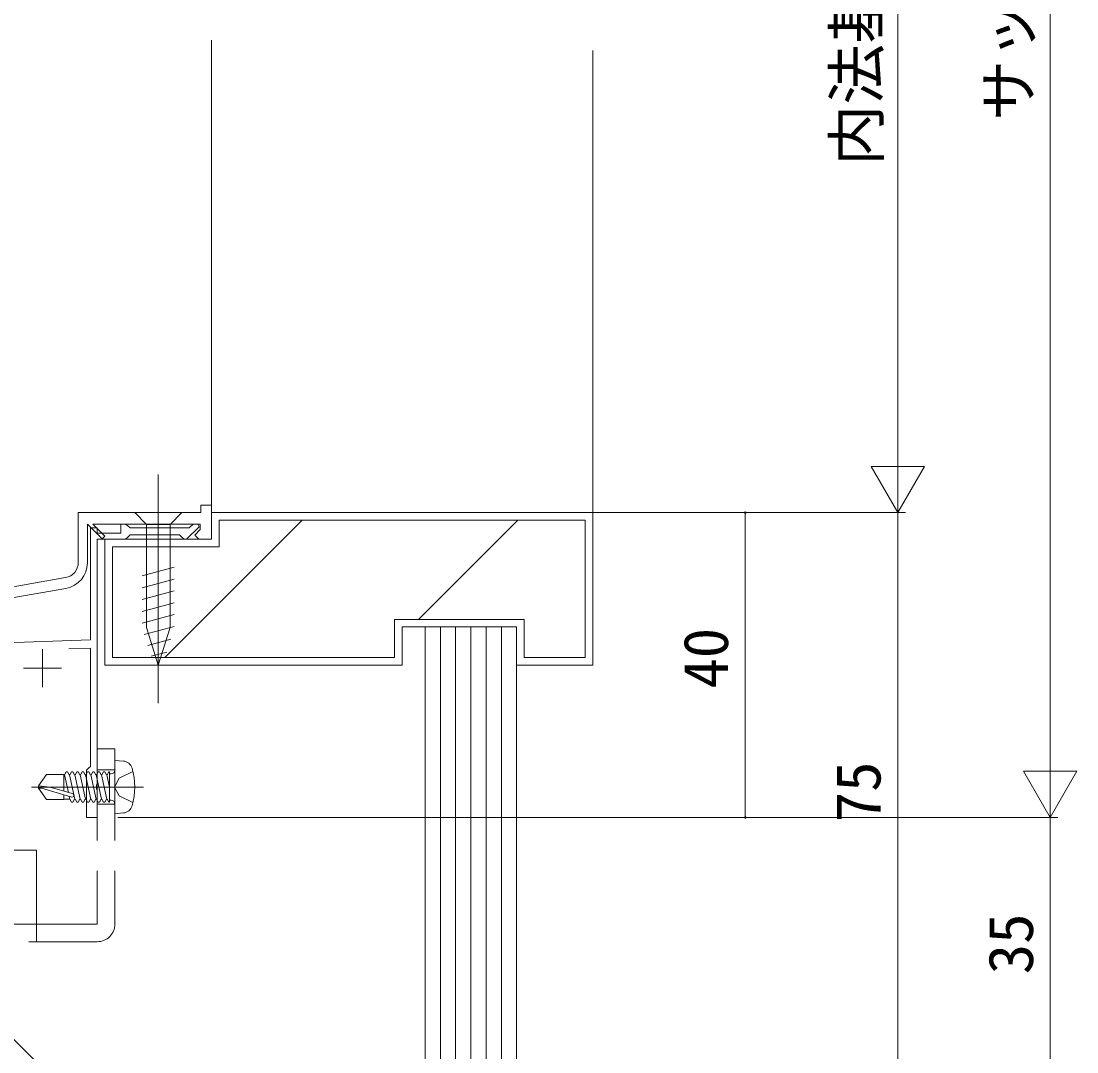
# Model space of a CAD drawing. Units: millimetres, scale not verified. Extents: x -1188 to -198, y -840 to 760.
# Drawn here: x -882 to -743.5, y 197.2 to 332.5 of the extents above; entities that cross this region are included whole.
import ezdxf
from ezdxf.enums import TextEntityAlignment as Align

# ---------------------------------------------------------------- set-up
doc = ezdxf.new("R2010")
doc.units = ezdxf.units.MM
doc.header["$LTSCALE"] = 4
doc.linetypes.add('CHAIN2', pattern=[12, 9, -1, 1, -1])
doc.linetypes.add('DASHED3', pattern=[4, 3, -1])
for name, color, linetype, lineweight in [('0-3_YKK_11', 7, 'Continuous', 9), ('0-4_YKK_12', 2, 'Continuous', 9), ('0-5_YSS_K', 3, 'Continuous', 9), ('0-6_YKK_13', 4, 'Continuous', 9), ('0-7_YKK_D', 6, 'Continuous', 9)]:
    doc.layers.add(name, color=color, linetype=linetype, lineweight=lineweight)
doc.styles.add('ＭＳ ゴシック', font='')
doc.styles.get('ＭＳ ゴシック').set_extended_font_data('MS Gothic')

msp = doc.modelspace()

# ---------------------------------------------------------------- linework, layer by layer
at = {"layer": '0-3_YKK_11'}
for p, q in [((-858.4, 269), (-857, 269)), ((-858.4, 268), (-858.4, 269)), ((-857, 269), (-857, 264.501)), ((-874.5, 268), (-858.4, 268)), ((-874.5, 261.449), (-874.5, 268)), ((-873.3, 266.5), (-873.3, 261.413)), ((-871.373, 264.573), (-873.3, 266.5)), ((-872.9, 266), (-872, 266)), ((-872.9, 251.317), (-872.9, 266)), ((-872.593, 266.5), (-871.02, 264.927)), ((-858.5, 266.5), (-872.593, 266.5)), ((-872, 266), (-872, 265.3)), ((-868.9, 266.5), (-868.292, 266.5)), ((-868.9, 265.3), (-868.9, 266.5)), ((-868.292, 266.5), (-867.996, 266.25)), ((-867.996, 266.25), (-867.7, 266)), ((-867.7, 266), (-859.949, 266)), ((-858.659, 266.159), (-860.317, 264.5)), ((-859.949, 266), (-859.448, 266.5)), ((-859.448, 266.5), (-858.8, 266.5)), ((-858.8, 266.5), (-858.659, 266.159)), ((-858.5, 265.776), (-858.5, 266.5)), ((-872, 265.3), (-868.9, 265.3)), ((-871.02, 264.927), (-871.373, 264.573)), ((-868, 264.8), (-868.3, 264.5)), ((-867.7, 265.1), (-868, 264.8)), ((-861.2, 265.1), (-867.7, 265.1)), ((-860.9, 264.8), (-861.2, 265.1)), ((-860.6, 264.5), (-860.9, 264.8)), ((-859.224, 265.051), (-858.5, 265.776)), ((-858.674, 264.501), (-859.224, 265.051)), ((-872, 264.5), (-872, 232.458)), ((-868.3, 264.5), (-872, 264.5)), ((-860.317, 264.5), (-860.6, 264.5)), ((-857, 264.501), (-858.674, 264.501)), ((-894.246, 256.289), (-876.153, 259.479)), ((-876.11, 258.065), (-884.7, 256.55)), ((-884.038, 250.928), (-872.9, 251.317)), ((-872.9, 250.214), (-875.725, 250.116)), ((-872.9, 234.7), (-872.9, 250.214)), ((-873.4, 234.2), (-873.1, 234.5)), ((-873.4, 228), (-873.4, 234.2)), ((-873.1, 234.5), (-872.9, 234.7)), ((-872, 232.458), (-872.12, 232.275)), ((-872.12, 232.275), (-872.12, 231.725)), ((-872.12, 231.725), (-872, 231.542)), ((-872, 231.542), (-872, 228)), ((-872, 228), (-873.4, 228))]:
    msp.add_line(p, q, dxfattribs=at)
at = {"layer": '0-3_YKK_11', "color": 2}
for p, q in [((-879.2, 250.1), (-879.2, 245.1)), ((-881.7, 247.6), (-876.7, 247.6))]:
    msp.add_line(p, q, dxfattribs=at)
at = {"layer": '0-3_YKK_11'}
for centre, radius in [((-876.5, 261.449), 2), ((-876.7, 261.413), 3.4)]:
    msp.add_arc(centre, radius, 280, 359.99998, dxfattribs=at)
at = {"layer": '0-4_YKK_12'}
msp.add_line((-857, 330), (-857, 268), dxfattribs=at)
at = {"layer": '0-5_YSS_K'}
for p, q in [((-807, 267.501), (-807, 328.65)), ((-857, 268), (-857, 264.501)), ((-857, 268), (-807, 268)), ((-807, 268), (-807, 248)), ((-863.137, 249), (-845.137, 267)), ((-856, 263.501), (-856, 267)), ((-808, 267), (-856, 267)), ((-829.853, 254), (-816.853, 267)), ((-808, 249), (-808, 267)), ((-871, 264.501), (-871, 248)), ((-871, 264.501), (-857, 264.501)), ((-870, 249), (-870, 263.501)), ((-856, 263.501), (-870, 263.501)), ((-833, 254), (-833, 249)), ((-816, 254), (-833, 254)), ((-816, 254), (-816, 249)), ((-832, 253), (-832, 248)), ((-829, 253), (-829, 103.935)), ((-827, 253), (-827, 103.935)), ((-825, 253), (-825, 103.935)), ((-823, 253), (-823, 103.935)), ((-821, 253), (-821, 103.935)), ((-819, 253), (-819, 103.935)), ((-817, 253), (-817, 248)), ((-817, 253), (-817, 103.935)), ((-871, 248), (-832, 248)), ((-871, 248), (-832, 248)), ((-870, 249), (-833, 249)), ((-870, 249), (-833, 249)), ((-817, 248), (-807, 248)), ((-816, 249), (-808, 249)), ((-900.1, 216), (-873.369, 189.269))]:
    msp.add_line(p, q, dxfattribs=at)
msp.add_lwpolyline([(-829, 253), (-817, 253), (-832, 253)], dxfattribs=at)
at = {"layer": '0-6_YKK_13', "linetype": 'CHAIN2'}
for p, q in [((-864, 273), (-864, 243)), ((-865.947, 231.999), (-880.63, 231.999))]:
    msp.add_line(p, q, dxfattribs=at)
at = {"layer": '0-6_YKK_13'}
for p, q in [((-867.1, 268), (-865.55, 266.45)), ((-860.9, 268), (-867.1, 268)), ((-860.9, 268), (-862.45, 266.45)), ((-862.45, 266.45), (-865.55, 266.45)), ((-865.55, 266.45), (-865.55, 252.916)), ((-862.45, 252.916), (-862.45, 266.45)), ((-866.1, 259.706), (-861.9, 260.831)), ((-866.1, 258.153), (-861.9, 259.279)), ((-866.1, 256.6), (-861.9, 257.726)), ((-866.1, 255.047), (-861.9, 256.173)), ((-866.1, 253.494), (-861.9, 254.62)), ((-865.841, 252.011), (-861.9, 253.067)), ((-864, 248), (-865.55, 252.916)), ((-864, 248), (-862.45, 252.916)), ((-865.39, 250.579), (-862.354, 251.392)), ((-864.938, 249.147), (-862.889, 249.696)), ((-869.7, 235.499), (-868.581, 235.401)), ((-869.7, 228.499), (-869.7, 235.499)), ((-878.688, 233.649), (-879.7, 232.149)), ((-876.4, 233.649), (-878.688, 233.649)), ((-876.4, 231.467), (-876.4, 233.649)), ((-876.394, 233.599), (-876.306, 233.599)), ((-876.087, 233.978), (-876.306, 233.599)), ((-875.801, 231.29), (-876.306, 233.599)), ((-875.913, 233.978), (-876.087, 233.978)), ((-875.913, 233.978), (-875.694, 233.599)), ((-875.694, 233.599), (-875.606, 233.599)), ((-875.65, 233.599), (-874.95, 230.399)), ((-875.387, 233.978), (-875.606, 233.599)), ((-875.213, 233.978), (-875.387, 233.978)), ((-875.213, 233.978), (-874.994, 233.599)), ((-874.994, 233.599), (-874.906, 233.599)), ((-874.95, 233.599), (-874.25, 230.399)), ((-874.687, 233.978), (-874.906, 233.599)), ((-874.513, 233.978), (-874.687, 233.978)), ((-874.513, 233.978), (-874.294, 233.599)), ((-874.294, 233.599), (-874.206, 233.599)), ((-874.25, 233.599), (-873.55, 230.399)), ((-873.987, 233.978), (-874.206, 233.599)), ((-873.813, 233.978), (-873.987, 233.978)), ((-873.813, 233.978), (-873.594, 233.599)), ((-873.594, 233.599), (-873.506, 233.599)), ((-873.55, 233.599), (-872.85, 230.399)), ((-873.287, 233.978), (-873.506, 233.599)), ((-873.113, 233.978), (-873.287, 233.978)), ((-873.113, 233.978), (-872.894, 233.599)), ((-872.894, 233.599), (-872.806, 233.599)), ((-872.85, 233.599), (-872.15, 230.399)), ((-872.587, 233.978), (-872.806, 233.599)), ((-872.413, 233.978), (-872.587, 233.978)), ((-872.15, 233.599), (-871.45, 230.399)), ((-871.887, 233.978), (-872.106, 233.599)), ((-871.713, 233.978), (-871.887, 233.978)), ((-871.713, 233.978), (-871.494, 233.599)), ((-871.494, 233.599), (-871.406, 233.599)), ((-871.45, 233.599), (-870.75, 230.399)), ((-871.187, 233.978), (-871.406, 233.599)), ((-871.013, 233.978), (-871.187, 233.978)), ((-871.013, 233.978), (-870.794, 233.599)), ((-870.794, 233.599), (-870.706, 233.599)), ((-870.75, 233.599), (-870.4, 231.999)), ((-870.487, 233.978), (-870.706, 233.599)), ((-870.4, 233.978), (-870.487, 233.978)), ((-870.4, 230.02), (-870.4, 233.978)), ((-870.2, 233.729), (-870.4, 233.729)), ((-878.194, 231.999), (-879.7, 232.149)), ((-879.7, 231.849), (-879.7, 232.149)), ((-878.194, 231.999), (-879.7, 231.999)), ((-879.338, 231.849), (-879.7, 231.849)), ((-878.688, 230.349), (-879.7, 231.849)), ((-879.338, 231.849), (-875.348, 230.649)), ((-878.194, 231.999), (-875.293, 231.139)), ((-869.152, 230.854), (-869.761, 231.999)), ((-876.4, 230.349), (-878.688, 230.349)), ((-876.4, 230.349), (-876.4, 230.965)), ((-876.4, 230.399), (-875.606, 230.399)), ((-875.213, 230.02), (-875.387, 230.02)), ((-875.213, 230.02), (-874.994, 230.399)), ((-874.994, 230.399), (-874.906, 230.399)), ((-874.687, 230.02), (-874.906, 230.399)), ((-874.513, 230.02), (-874.687, 230.02)), ((-874.513, 230.02), (-874.294, 230.399)), ((-874.294, 230.399), (-874.206, 230.399)), ((-873.987, 230.02), (-874.206, 230.399)), ((-873.813, 230.02), (-873.987, 230.02)), ((-873.813, 230.02), (-873.594, 230.399)), ((-873.594, 230.399), (-873.506, 230.399)), ((-873.287, 230.02), (-873.506, 230.399)), ((-873.113, 230.02), (-873.287, 230.02)), ((-873.113, 230.02), (-872.894, 230.399)), ((-872.894, 230.399), (-872.806, 230.399)), ((-872.587, 230.02), (-872.806, 230.399)), ((-872.413, 230.02), (-872.587, 230.02)), ((-872.413, 230.02), (-872.194, 230.399)), ((-872.194, 230.399), (-872.106, 230.399)), ((-871.713, 230.02), (-871.494, 230.399)), ((-871.494, 230.399), (-871.406, 230.399)), ((-871.187, 230.02), (-871.406, 230.399)), ((-871.013, 230.02), (-871.187, 230.02)), ((-871.013, 230.02), (-870.794, 230.399)), ((-870.794, 230.399), (-870.706, 230.399)), ((-870.487, 230.02), (-870.706, 230.399)), ((-870.4, 230.02), (-870.487, 230.02)), ((-870.2, 230.269), (-870.4, 230.269)), ((-867.337, 229.949), (-869.152, 230.854)), ((-869.7, 228.499), (-868.581, 228.597))]:
    msp.add_line(p, q, dxfattribs=at)
at = {"layer": '0-6_YKK_13', "linetype": 'DASHED3'}
for p, q in [((-872, 237), (-869.7, 237)), ((-872, 237), (-872, 214)), ((-869.7, 237), (-869.7, 214)), ((-869.7, 234.25), (-872, 234.25)), ((-872, 229.749), (-869.7, 229.749)), ((-900, 223.7), (-880, 223.7)), ((-880, 211.7), (-880, 223.7)), ((-900, 214), (-880, 214)), ((-880, 214), (-872, 214)), ((-913, 211.7), (-872, 211.7))]:
    msp.add_line(p, q, dxfattribs=at)
at = {"layer": '0-6_YKK_13'}
for points in [[(-872.413, 233.978), (-872.194, 233.599), (-872.106, 233.599)], [(-867.337, 234.049), (-869.152, 233.144), (-869.761, 231.999)], [(-875.387, 230.02), (-875.606, 230.399), (-875.683, 230.75)], [(-871.713, 230.02), (-871.887, 230.02), (-872.106, 230.399)]]:
    msp.add_lwpolyline(points, dxfattribs=at)
for centre, radius, start, end in [((-870.2, 234.229), 0.5, 270, 0), ((-868.694, 234.106), 1.3, 15.88084, 85), ((-876.1, 231.999), 9, 344.11914, 15.88084), ((-875.348, 230.897), 0.248, 270, 77.19095), ((-870.2, 229.769), 0.5, 0, 90), ((-868.694, 229.892), 1.3, 274.99998, 344.11914)]:
    msp.add_arc(centre, radius, start, end, dxfattribs=at)
at = {"layer": '0-6_YKK_13', "linetype": 'DASHED3'}
msp.add_arc((-872, 214), 2.3, 270, 0, dxfattribs=at)
at = {"layer": '0-7_YKK_D'}
for p, q in [((-747, 425), (-747, 235)), ((-767, 395), (-767, 275)), ((-767, 268), (-767, 280.124)), ((-763.5, 274.062), (-770.5, 274.062)), ((-767, 268), (-770.5, 274.062)), ((-767, 268), (-763.5, 274.062)), ((-854, 268), (-766, 268)), ((-838.5, 268), (-766, 268)), ((-804, 268), (-786, 268)), ((-787, 228), (-787, 268)), ((-767, 268), (-767, 193)), ((-747, 228), (-747, 240.124)), ((-743.5, 234.062), (-750.5, 234.062)), ((-747, 228), (-750.5, 234.062)), ((-747, 228), (-743.5, 234.062)), ((-869.3, 228), (-746, 228)), ((-869.3, 228), (-746, 228)), ((-869.3, 228), (-786, 228)), ((-747, 228), (-747, 193))]:
    msp.add_line(p, q, dxfattribs=at)
for centre, start, end in [((-787, 268), 90, 270), ((-787, 268), 270, 90), ((-787, 228), 90, 270), ((-787, 228), 270, 90)]:
    msp.add_arc(centre, 0.106, start, end, dxfattribs=at)

# ---------------------------------------------------------------- texts
at = {"layer": '0-7_YKK_D', "color": 4, "style": 'ＭＳ ゴシック'}
for s, p in [('内法基準寸法ｈ', (-767.698, 313.522)), ('サッシH', (-747.774, 319.425)), ('40', (-787.5, 244.906)), ('75', (-767.5, 227.369)), ('35', (-747.5, 207.43))]:
    msp.add_text(s, height=5.865, rotation=90, dxfattribs=at).set_placement(p, align=Align.BOTTOM_LEFT)

doc.saveas('drawing.dxf')
